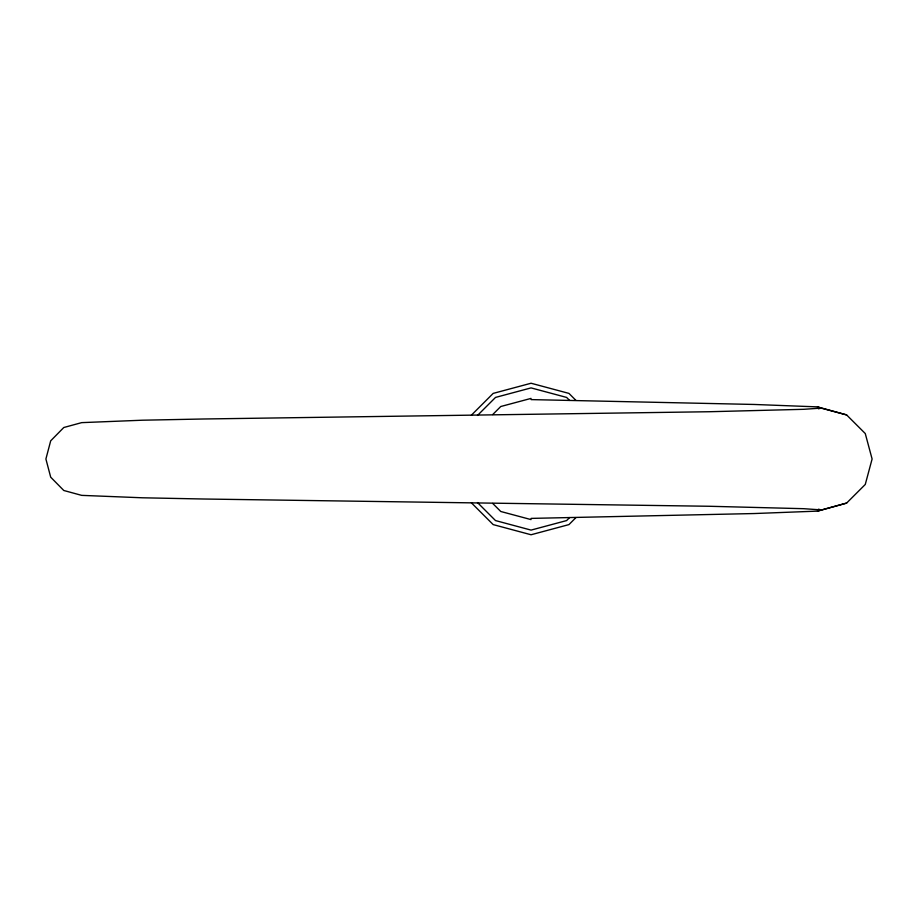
<?xml version="1.0" encoding="UTF-8"?>
<svg xmlns="http://www.w3.org/2000/svg" width="918" height="918" viewBox="0 0 918 918"><rect width="100%" height="100%" fill="white"/><g stroke="black" fill="none" stroke-linecap="round" stroke-linejoin="round"><path stroke-width="1.38" d="M471.393 415.177L493.184 393.397L531.063 383.242L568.942 393.397L575.873 400.328M477.498 415.441L495.513 397.425L531.063 387.901L566.613 397.425L569.608 400.432M492.691 414.58L500.758 406.513L531.063 398.401M569.608 517.568L566.613 520.575L531.063 530.099L495.513 520.575L477.498 502.559M575.873 517.672L568.942 524.603L531.063 534.758L493.184 524.603L471.393 502.823M531.063 518.395L754.183 513.541L817.49 511.119L846.614 503.087L865.272 484.452L872.1 459L865.272 433.548L846.614 414.913L817.49 406.881L754.183 404.459L531.063 399.605M817.49 511.119L846.614 503.087M818.431 408.808L821.117 408.097L846.614 414.913M818.431 509.192L821.117 509.903L803.835 508.698L709.166 506.266L203.211 499.002L142.37 497.786L81.668 495.364L63.79 490.487L50.697 477.176L45.9 459L50.697 440.824L63.79 427.513L81.668 422.636L142.37 420.214L203.211 418.998L709.166 411.734L803.835 409.302L821.117 408.097L817.49 406.881M531.063 519.599L500.758 511.487L492.691 503.42"/></g></svg>
